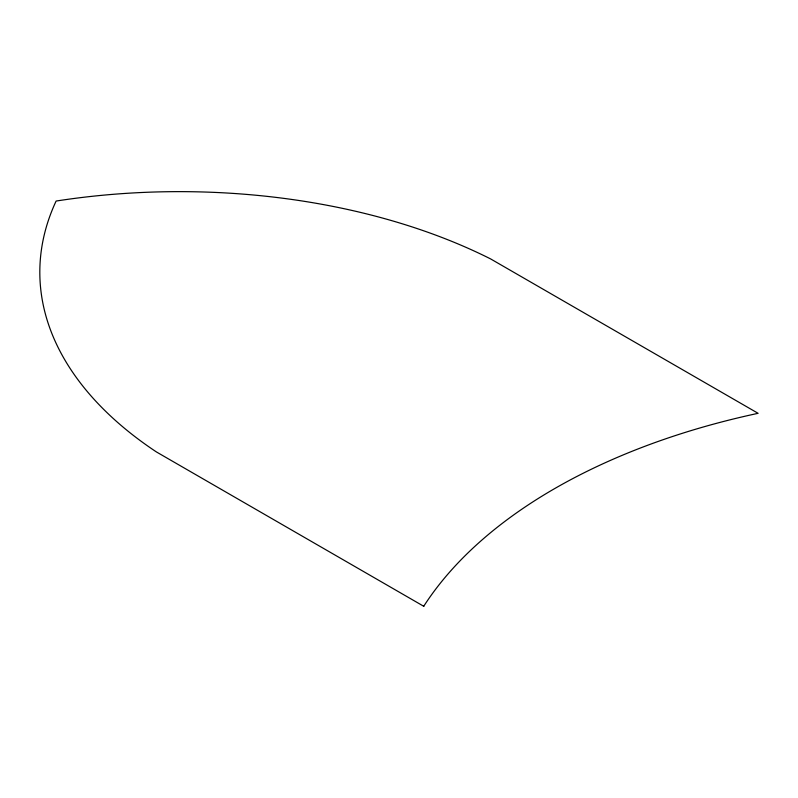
<?xml version="1.0" encoding="UTF-8"?>
<svg xmlns="http://www.w3.org/2000/svg" width="798" height="798" viewBox="0 0 798 798"><rect width="100%" height="100%" fill="white"/><g stroke="black" fill="none" stroke-linecap="round" stroke-linejoin="round"><path stroke-width="1.2" d="M423.808 606.32L156.398 451.927A473.982 273.644 0 0 1 56.119 201.046A473.982 273.644 0 0 1 490.66 258.941L758.1 413.314A567.258 327.509 0 0 0 423.708 606.29"/></g></svg>
